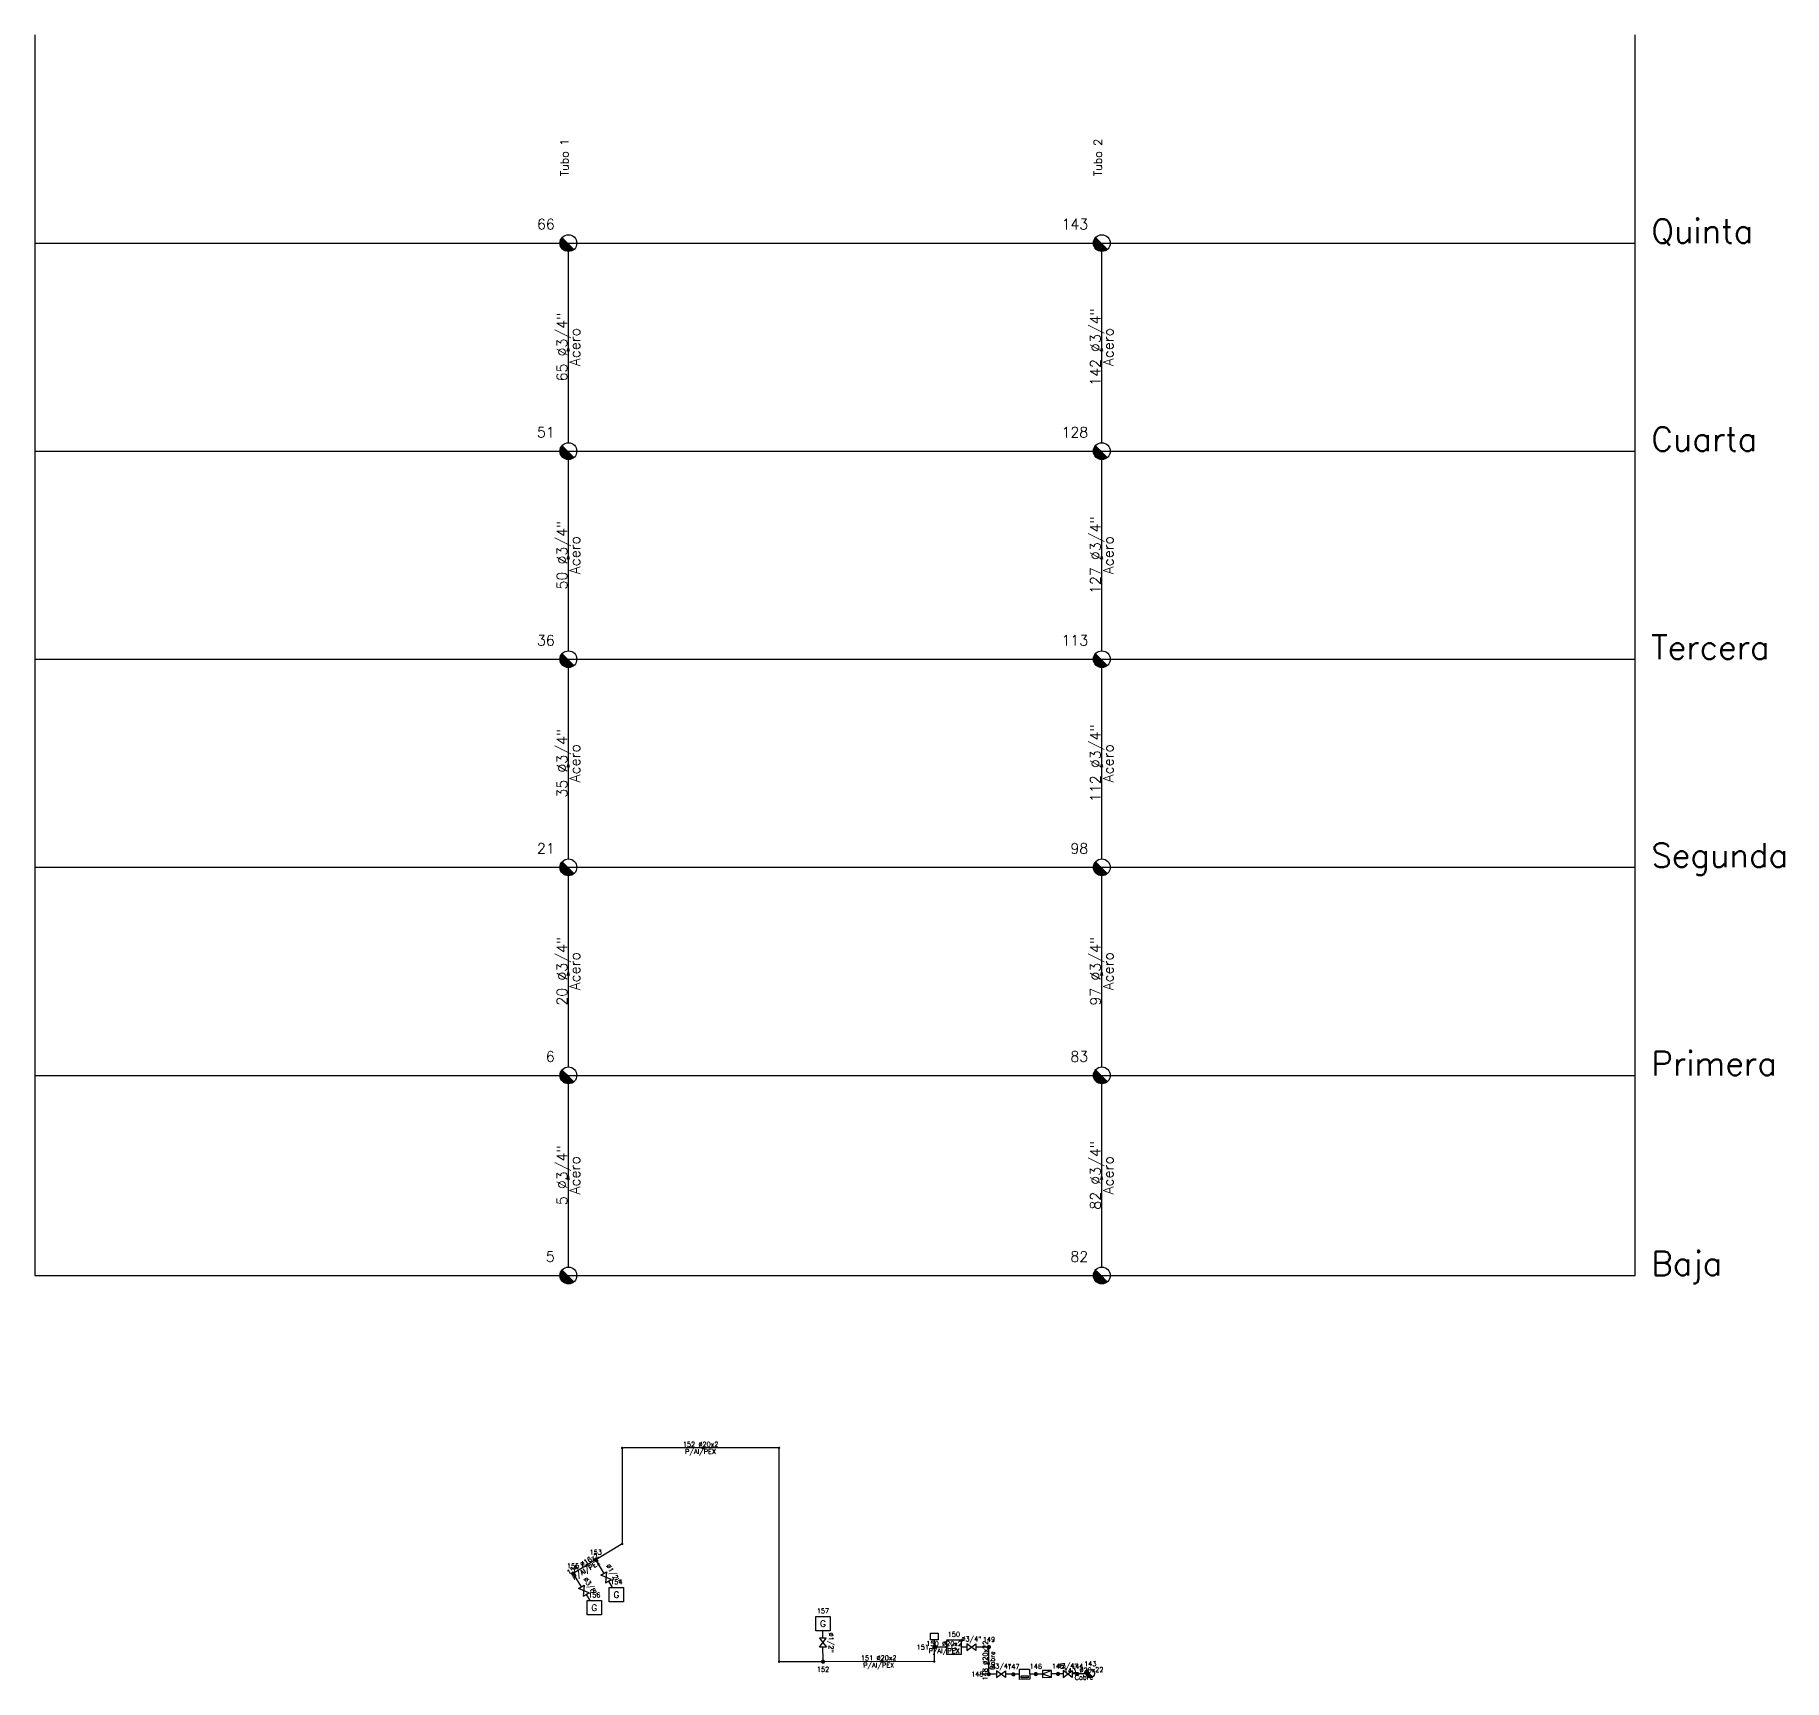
# Model space of a CAD drawing. Header units: metres. Extents: x -46.6 to 10.1, y -1.4 to 97.6.
# Drawn here: x -21.19 to 0.68, y 77.04 to 97.6 of the extents above; entities that cross this region are included whole.
import ezdxf
from ezdxf.enums import TextEntityAlignment as Align

# ---------------------------------------------------------------- set-up
doc = ezdxf.new("R2010")
doc.units = ezdxf.units.M
doc.header["$LTSCALE"] = 12.7
doc.layers.get('0').update_dxf_attribs({"linetype": 'CONTINUOUS'})
doc.layers.add('TEXTO_NUDOS', color=7, linetype='CONTINUOUS')
doc.layers.add('UNIFILAR', color=7, linetype='CONTINUOUS')
doc.layers.add('TEXTO_RAMAS', color=7, linetype='CONTINUOUS', lineweight=18)
doc.styles.add('ROMANS', font='Romans', dxfattribs={"height": 0.0635})

# ---------------------------------------------------------------- blocks, each defined once
blk = doc.blocks.new('CONEXION_PLANTAS_GAS')
at = {"color": 0, "linetype": 'Continuous'}
blk.add_circle((-0.004736, -0.005671), 1.5, dxfattribs=at)
for points in [[(-1.499779, 0.11617), (-1.504474, -0.033694), (0.363297, -1.459821), (0.216286, -1.489298)], [(-1.480147, 0.264817), (-1.499779, 0.11617), (0.506632, -1.415814), (0.363297, -1.459821)], [(-1.445772, 0.410761), (-1.480147, 0.264817), (0.644856, -1.357718), (0.506632, -1.415814)], [(-1.396999, 0.552544), (-1.445772, 0.410761), (0.77659, -1.286112), (0.644856, -1.357718)], [(-1.334315, 0.688749), (-1.396999, 0.552544), (0.900518, -1.201713), (0.77659, -1.286112)], [(-1.258346, 0.818016), (-1.334315, 0.688749), (1.0154, -1.105363), (0.900518, -1.201713)], [(-1.169852, 0.939054), (-1.258346, 0.818016), (1.047775, -1.074419), (1.0154, -1.105363)], [(-1.069716, 1.050651), (-1.169852, 0.939054), (-0.004736, -0.005671), (1.047775, -1.074419)], [(-1.504474, -0.033694), (-1.494184, -0.183278), (0.216286, -1.489298), (0.067066, -1.503952)], [(-1.494184, -0.183278), (-1.469012, -0.331087), (0.067066, -1.503952), (-0.082871, -1.503635)], [(-1.469012, -0.331087), (-1.429209, -0.475645), (-0.082871, -1.503635), (-0.232027, -1.488351)], [(-1.429209, -0.475645), (-1.375174, -0.615507), (-0.232027, -1.488351), (-0.378913, -1.458252)], [(-1.375174, -0.615507), (-1.307445, -0.749276), (-0.378913, -1.458252), (-0.52206, -1.41364)], [(-1.307445, -0.749276), (-1.226701, -0.875615), (-0.52206, -1.41364), (-0.660037, -1.35496)], [(-1.226701, -0.875615), (-1.133746, -0.993262), (-0.660037, -1.35496), (-0.791468, -1.282798)], [(-1.133746, -0.993262), (-1.029511, -1.101041), (-0.791468, -1.282798), (-0.915037, -1.197876)]]:
    blk.add_solid(points, dxfattribs=at)
blk = doc.blocks.new('NUDO_DERIVACION_GAS')
at = {"color": 0, "linetype": 'Continuous'}
for points in [[(-0.742494, 0.10584), (-0.749351, 0.031185), (-0.748721, -0.043781), (-0.749351, 0.031185)], [(-0.728219, 0.179437), (-0.742494, 0.10584), (-0.74061, -0.118309), (-0.748721, -0.043781)], [(-0.706667, 0.251241), (-0.728219, 0.179437), (-0.725099, -0.191656), (-0.74061, -0.118309)], [(-0.678054, 0.320535), (-0.706667, 0.251241), (-0.702343, -0.263087), (-0.725099, -0.191656)], [(-0.642667, 0.386626), (-0.678054, 0.320535), (-0.672569, -0.33189), (-0.702343, -0.263087)], [(-0.600858, 0.448854), (-0.642667, 0.386626), (-0.636075, -0.397377), (-0.672569, -0.33189)], [(-0.553045, 0.506597), (-0.600858, 0.448854), (-0.593226, -0.458893), (-0.636075, -0.397377)], [(-0.499707, 0.559279), (-0.553045, 0.506597), (-0.544449, -0.515825), (-0.593226, -0.458893)], [(-0.441376, 0.606372), (-0.499707, 0.559279), (-0.490233, -0.567602), (-0.544449, -0.515825)], [(-0.378635, 0.647407), (-0.441376, 0.606372), (-0.431118, -0.613708), (-0.490233, -0.567602)], [(-0.31211, 0.681973), (-0.378635, 0.647407), (-0.367696, -0.653682), (-0.431118, -0.613708)], [(-0.242467, 0.709725), (-0.31211, 0.681973), (-0.300599, -0.687124), (-0.367696, -0.653682)], [(-0.170402, 0.730386), (-0.242467, 0.709725), (-0.2305, -0.713702), (-0.300599, -0.687124)], [(-0.096633, 0.743749), (-0.170402, 0.730386), (-0.158097, -0.733148), (-0.2305, -0.713702)], [(-0.0219, 0.74968), (-0.096633, 0.743749), (-0.084114, -0.745268), (-0.158097, -0.733148)], [(0.053053, 0.748121), (-0.0219, 0.74968), (-0.009291, -0.749942), (-0.084114, -0.745268)], [(0.127475, 0.739087), (0.053053, 0.748121), (0.065624, -0.747123), (-0.009291, -0.749942)], [(0.200624, 0.722669), (0.127475, 0.739087), (0.139884, -0.736839), (0.065624, -0.747123)], [(0.271768, 0.699029), (0.200624, 0.722669), (0.212747, -0.719193), (0.139884, -0.736839)], [(0.340197, 0.668406), (0.271768, 0.699029), (0.283483, -0.694361), (0.212747, -0.719193)], [(0.405227, 0.631103), (0.340197, 0.668406), (0.351388, -0.662591), (0.283483, -0.694361)], [(0.466207, 0.587495), (0.405227, 0.631103), (0.415781, -0.624201), (0.351388, -0.662591)], [(0.52253, 0.538017), (0.466207, 0.587495), (0.47602, -0.579573), (0.415781, -0.624201)], [(0.573632, 0.483163), (0.52253, 0.538017), (0.531502, -0.529155), (0.47602, -0.579573)], [(0.619002, 0.423482), (0.573632, 0.483163), (0.581674, -0.47345), (0.531502, -0.529155)], [(0.658187, 0.359569), (0.619002, 0.423482), (0.626035, -0.413014), (0.581674, -0.47345)], [(0.690796, 0.292064), (0.658187, 0.359569), (0.66414, -0.348452), (0.626035, -0.413014)], [(0.716502, 0.22164), (0.690796, 0.292064), (0.695609, -0.280407), (0.66414, -0.348452)], [(0.73505, 0.149002), (0.716502, 0.22164), (0.720128, -0.209562), (0.695609, -0.280407)], [(0.746253, 0.074875), (0.73505, 0.149002), (0.737451, -0.136622), (0.720128, -0.209562)], [(0.75, 0), (0.746253, 0.074875), (0.747407, -0.062317), (0.737451, -0.136622)]]:
    blk.add_solid(points, dxfattribs=at)
blk = doc.blocks.new('APARATO_GAS')
at = {"color": 0, "linetype": 'Continuous'}
for p, q in [((-1.125, 1.125), (1.125, 1.125)), ((-1.125, -1.125), (-1.125, 1.125)), ((1.125, 1.125), (1.125, -1.125)), ((1.125, -1.125), (-1.125, -1.125))]:
    blk.add_line(p, q, dxfattribs=at)
at = {"color": 0, "linetype": 'Continuous', "style": 'ROMANS'}
blk.add_text('G', height=1, dxfattribs=at).set_placement((0, -0.5), align=Align.CENTER)
blk = doc.blocks.new('NUDO_PASO_GAS')
at = {"color": 0, "linetype": 'Continuous'}
for points in [[(-0.742494, 0.10584), (-0.749351, 0.031185), (-0.748721, -0.043781), (-0.749351, 0.031185)], [(-0.728219, 0.179437), (-0.742494, 0.10584), (-0.74061, -0.118309), (-0.748721, -0.043781)], [(-0.706667, 0.251241), (-0.728219, 0.179437), (-0.725099, -0.191656), (-0.74061, -0.118309)], [(-0.678054, 0.320535), (-0.706667, 0.251241), (-0.702343, -0.263087), (-0.725099, -0.191656)], [(-0.642667, 0.386626), (-0.678054, 0.320535), (-0.672569, -0.33189), (-0.702343, -0.263087)], [(-0.600858, 0.448854), (-0.642667, 0.386626), (-0.636075, -0.397377), (-0.672569, -0.33189)], [(-0.553045, 0.506597), (-0.600858, 0.448854), (-0.593226, -0.458893), (-0.636075, -0.397377)], [(-0.499707, 0.559279), (-0.553045, 0.506597), (-0.544449, -0.515825), (-0.593226, -0.458893)], [(-0.441376, 0.606372), (-0.499707, 0.559279), (-0.490233, -0.567602), (-0.544449, -0.515825)], [(-0.378635, 0.647407), (-0.441376, 0.606372), (-0.431118, -0.613708), (-0.490233, -0.567602)], [(-0.31211, 0.681973), (-0.378635, 0.647407), (-0.367696, -0.653682), (-0.431118, -0.613708)], [(-0.242467, 0.709725), (-0.31211, 0.681973), (-0.300599, -0.687124), (-0.367696, -0.653682)], [(-0.170402, 0.730386), (-0.242467, 0.709725), (-0.2305, -0.713702), (-0.300599, -0.687124)], [(-0.096633, 0.743749), (-0.170402, 0.730386), (-0.158097, -0.733148), (-0.2305, -0.713702)], [(-0.0219, 0.74968), (-0.096633, 0.743749), (-0.084114, -0.745268), (-0.158097, -0.733148)], [(0.053053, 0.748121), (-0.0219, 0.74968), (-0.009291, -0.749942), (-0.084114, -0.745268)], [(0.127475, 0.739087), (0.053053, 0.748121), (0.065624, -0.747123), (-0.009291, -0.749942)], [(0.200624, 0.722669), (0.127475, 0.739087), (0.139884, -0.736839), (0.065624, -0.747123)], [(0.271768, 0.699029), (0.200624, 0.722669), (0.212747, -0.719193), (0.139884, -0.736839)], [(0.340197, 0.668406), (0.271768, 0.699029), (0.283483, -0.694361), (0.212747, -0.719193)], [(0.405227, 0.631103), (0.340197, 0.668406), (0.351388, -0.662591), (0.283483, -0.694361)], [(0.466207, 0.587495), (0.405227, 0.631103), (0.415781, -0.624201), (0.351388, -0.662591)], [(0.52253, 0.538017), (0.466207, 0.587495), (0.47602, -0.579573), (0.415781, -0.624201)], [(0.573632, 0.483163), (0.52253, 0.538017), (0.531502, -0.529155), (0.47602, -0.579573)], [(0.619002, 0.423482), (0.573632, 0.483163), (0.581674, -0.47345), (0.531502, -0.529155)], [(0.658187, 0.359569), (0.619002, 0.423482), (0.626035, -0.413014), (0.581674, -0.47345)], [(0.690796, 0.292064), (0.658187, 0.359569), (0.66414, -0.348452), (0.626035, -0.413014)], [(0.716502, 0.22164), (0.690796, 0.292064), (0.695609, -0.280407), (0.66414, -0.348452)], [(0.73505, 0.149002), (0.716502, 0.22164), (0.720128, -0.209562), (0.695609, -0.280407)], [(0.746253, 0.074875), (0.73505, 0.149002), (0.737451, -0.136622), (0.720128, -0.209562)], [(0.75, 0), (0.746253, 0.074875), (0.747407, -0.062317), (0.737451, -0.136622)]]:
    blk.add_solid(points, dxfattribs=at)
blk = doc.blocks.new('TOMA_PRESION_GAS')
at = {"color": 0, "linetype": 'Continuous'}
for p, q in [((-0.046683, 0.093739), (-0.046683, 0.17616)), ((-0.046683, 0.17616), (0.046683, 0.17616)), ((0.046683, 0.093739), (-0.046683, 0.093739)), ((0, 0.093739), (0, 0.0262)), ((0.046683, 0.17616), (0.046683, 0.093739))]:
    blk.add_line(p, q, dxfattribs=at)
for points in [[(-0.025977, 0.003703), (-0.026217, 0.001091), (-0.026195, -0.001532), (-0.026217, 0.001091)], [(-0.025477, 0.006278), (-0.025977, 0.003703), (-0.025911, -0.004139), (-0.026195, -0.001532)], [(-0.024723, 0.00879), (-0.025477, 0.006278), (-0.025368, -0.006705), (-0.025911, -0.004139)], [(-0.023722, 0.011214), (-0.024723, 0.00879), (-0.024572, -0.009204), (-0.025368, -0.006705)], [(-0.022484, 0.013526), (-0.023722, 0.011214), (-0.02353, -0.011611), (-0.024572, -0.009204)], [(-0.021021, 0.015704), (-0.022484, 0.013526), (-0.022254, -0.013903), (-0.02353, -0.011611)], [(-0.019349, 0.017724), (-0.021021, 0.015704), (-0.020754, -0.016055), (-0.022254, -0.013903)], [(-0.017483, 0.019567), (-0.019349, 0.017724), (-0.019048, -0.018047), (-0.020754, -0.016055)], [(-0.015442, 0.021214), (-0.017483, 0.019567), (-0.017151, -0.019858), (-0.019048, -0.018047)], [(-0.013247, 0.02265), (-0.015442, 0.021214), (-0.015083, -0.021471), (-0.017151, -0.019858)], [(-0.010919, 0.023859), (-0.013247, 0.02265), (-0.012864, -0.02287), (-0.015083, -0.021471)], [(-0.008483, 0.02483), (-0.010919, 0.023859), (-0.010517, -0.02404), (-0.012864, -0.02287)], [(-0.005962, 0.025553), (-0.008483, 0.02483), (-0.008064, -0.024969), (-0.010517, -0.02404)], [(-0.003381, 0.026021), (-0.005962, 0.025553), (-0.005531, -0.02565), (-0.008064, -0.024969)], [(-0.000766, 0.026228), (-0.003381, 0.026021), (-0.002943, -0.026074), (-0.005531, -0.02565)], [(0.001856, 0.026174), (-0.000766, 0.026228), (-0.000325, -0.026237), (-0.002943, -0.026074)], [(0.00446, 0.025858), (0.001856, 0.026174), (0.002296, -0.026139), (-0.000325, -0.026237)], [(0.007019, 0.025283), (0.00446, 0.025858), (0.004894, -0.025779), (0.002296, -0.026139)], [(0.009508, 0.024456), (0.007019, 0.025283), (0.007443, -0.025162), (0.004894, -0.025779)], [(0.011902, 0.023385), (0.009508, 0.024456), (0.009918, -0.024293), (0.007443, -0.025162)], [(0.014177, 0.02208), (0.011902, 0.023385), (0.012294, -0.023181), (0.009918, -0.024293)], [(0.016311, 0.020554), (0.014177, 0.02208), (0.014546, -0.021838), (0.012294, -0.023181)], [(0.018281, 0.018823), (0.016311, 0.020554), (0.016654, -0.020277), (0.014546, -0.021838)], [(0.020069, 0.016904), (0.018281, 0.018823), (0.018595, -0.018513), (0.016654, -0.020277)], [(0.021656, 0.014816), (0.020069, 0.016904), (0.02035, -0.016564), (0.018595, -0.018513)], [(0.023027, 0.01258), (0.021656, 0.014816), (0.021902, -0.01445), (0.02035, -0.016564)], [(0.024168, 0.010218), (0.023027, 0.01258), (0.023235, -0.012191), (0.021902, -0.01445)], [(0.025067, 0.007754), (0.024168, 0.010218), (0.024336, -0.00981), (0.023235, -0.012191)], [(0.025716, 0.005213), (0.025067, 0.007754), (0.025194, -0.007332), (0.024336, -0.00981)], [(0.026108, 0.00262), (0.025716, 0.005213), (0.0258, -0.00478), (0.025194, -0.007332)], [(0.026239, 0), (0.026108, 0.00262), (0.026149, -0.00218), (0.0258, -0.00478)]]:
    blk.add_solid(points, dxfattribs=at)
blk = doc.blocks.new('LLAVE_PASO_GAS')
at = {"color": 0, "linetype": 'Continuous'}
for p, q in [((-1.5, 1.125), (1.5, -1.125)), ((1.5, 1.125), (-1.5, -1.125)), ((-1.5, -1.125), (-1.5, 1.125)), ((1.5, -1.125), (1.5, 1.125))]:
    blk.add_line(p, q, dxfattribs=at)
blk = doc.blocks.new('VALVULA_REG_PRESION_GAS')
at = {"color": 0, "linetype": 'Continuous'}
for p, q in [((-1.50002, 1.125), (1.49998, 0)), ((1.49998, 1.125), (-1.50002, 1.125)), ((-1.50002, 1.125), (-1.50002, -1.125)), ((-1.50002, -1.125), (1.49998, 0)), ((1.49998, -1.125), (1.49998, 1.125)), ((-1.50002, -1.125), (1.49998, -1.125))]:
    blk.add_line(p, q, dxfattribs=at)
blk = doc.blocks.new('CONTADOR_GAS')
at = {"color": 0, "linetype": 'Continuous'}
for p, q in [((-1.125, 1.125), (1.125, 1.125)), ((-1.125, -1.125), (-1.125, 1.125)), ((-0.775, 0.775), (0.775, 0.775)), ((-0.775, 0.367113), (-0.775, 0.775)), ((0.775, 0.367113), (-0.775, 0.367113)), ((0.775, 0.775), (0.775, 0.367113)), ((1.125, 1.125), (1.125, -1.125)), ((1.125, -1.125), (-1.125, -1.125))]:
    blk.add_line(p, q, dxfattribs=at)

msp = doc.modelspace()

# ---------------------------------------------------------------- linework, layer by layer
at = {"color": 7, "linetype": 'Continuous'}
for p, q in [((-21.19, 97.599), (-21.19, 94.998)), ((-1.183, 94.998), (-1.183, 97.599)), ((-21.19, 94.998), (-21.19, 92.397)), ((-21.19, 94.998), (-1.183, 94.998)), ((-1.183, 92.397), (-1.183, 94.998)), ((-21.19, 92.397), (-21.19, 89.796)), ((-21.19, 92.397), (-1.183, 92.397)), ((-1.183, 89.796), (-1.183, 92.397)), ((-21.19, 89.796), (-21.19, 87.195)), ((-21.19, 89.796), (-1.183, 89.796)), ((-1.183, 87.195), (-1.183, 89.796)), ((-21.19, 87.195), (-21.19, 84.594)), ((-21.19, 87.195), (-1.183, 87.195)), ((-1.183, 84.594), (-1.183, 87.195)), ((-21.19, 84.594), (-21.19, 82.093)), ((-21.19, 84.594), (-1.183, 84.594)), ((-1.183, 82.093), (-1.183, 84.594)), ((-21.19, 82.093), (-1.183, 82.093))]:
    msp.add_line(p, q, dxfattribs=at)
at = {"layer": 'UNIFILAR', "color": 30, "linetype": 'Continuous'}
for p, q in [((-14.521, 92.502), (-14.521, 94.893)), ((-7.852, 92.502), (-7.852, 94.893)), ((-14.535, 93.647), (-14.521, 93.697)), ((-14.507, 93.647), (-14.521, 93.697)), ((-7.866, 93.647), (-7.852, 93.697)), ((-7.838, 93.647), (-7.852, 93.697)), ((-14.521, 89.901), (-14.521, 92.292)), ((-7.852, 89.901), (-7.852, 92.292)), ((-14.535, 91.046), (-14.521, 91.096)), ((-14.507, 91.046), (-14.521, 91.096)), ((-7.866, 91.046), (-7.852, 91.096)), ((-7.838, 91.046), (-7.852, 91.096)), ((-14.521, 87.3), (-14.521, 89.691)), ((-7.852, 87.3), (-7.852, 89.691)), ((-14.535, 88.445), (-14.521, 88.495)), ((-14.507, 88.445), (-14.521, 88.495)), ((-7.866, 88.445), (-7.852, 88.495)), ((-7.838, 88.445), (-7.852, 88.495)), ((-14.521, 84.699), (-14.521, 87.09)), ((-7.852, 84.699), (-7.852, 87.09)), ((-14.535, 85.844), (-14.521, 85.895)), ((-14.507, 85.844), (-14.521, 85.895)), ((-7.866, 85.844), (-7.852, 85.895)), ((-7.838, 85.844), (-7.852, 85.895)), ((-14.521, 82.198), (-14.521, 84.489)), ((-7.852, 82.198), (-7.852, 84.489)), ((-14.535, 83.294), (-14.521, 83.344)), ((-14.507, 83.294), (-14.521, 83.344)), ((-7.866, 83.294), (-7.852, 83.344)), ((-7.838, 83.294), (-7.852, 83.344)), ((-13.849, 79.922), (-13.849, 78.752)), ((-11.903, 79.937), (-13.834, 79.937)), ((-12.819, 79.951), (-12.869, 79.937)), ((-12.819, 79.923), (-12.869, 79.937)), ((-11.888, 77.28), (-11.888, 79.922)), ((-13.862, 78.729), (-14.158, 78.551)), ((-14.202, 78.524), (-14.44, 78.379)), ((-14.167, 78.515), (-14.079, 78.368)), ((-14.448, 78.343), (-14.36, 78.2)), ((-14.286, 78.489), (-14.321, 78.451)), ((-14.271, 78.465), (-14.321, 78.451)), ((-14.301, 78.105), (-14.254, 78.029)), ((-14.022, 78.271), (-13.975, 78.192)), ((-11.339, 77.559), (-11.339, 77.65)), ((-11.338, 77.291), (-11.339, 77.446)), ((-9.947, 77.42), (-9.947, 77.283)), ((-9.792, 77.446), (-9.921, 77.446)), ((-9.774, 77.46), (-9.824, 77.446)), ((-9.774, 77.432), (-9.824, 77.446)), ((-9.539, 77.447), (-9.612, 77.447)), ((-9.29, 77.447), (-9.426, 77.447)), ((-9.266, 77.135), (-9.264, 77.421)), ((-11.364, 77.265), (-11.873, 77.265)), ((-9.962, 77.268), (-11.312, 77.265)), ((-10.592, 77.281), (-10.642, 77.267)), ((-10.592, 77.253), (-10.642, 77.267)), ((-9.279, 77.228), (-9.265, 77.278)), ((-9.251, 77.228), (-9.265, 77.278)), ((-9.168, 77.108), (-9.239, 77.108)), ((-8.984, 77.107), (-9.056, 77.107)), ((-8.882, 77.107), (-8.932, 77.107)), ((-8.704, 77.109), (-8.754, 77.109)), ((-8.595, 77.11), (-8.652, 77.11)), ((-8.427, 77.112), (-8.483, 77.111)), ((-8.337, 77.112), (-8.374, 77.112)), ((-8.187, 77.111), (-8.224, 77.111)), ((-8.049, 77.115), (-8.135, 77.112)), ((-8.029, 77.129), (-8.079, 77.114)), ((-8.028, 77.101), (-8.079, 77.114))]:
    msp.add_line(p, q, dxfattribs=at)

# ---------------------------------------------------------------- block references
at = {"layer": 'UNIFILAR', "color": 30, "linetype": 'Continuous', "zscale": 1.00036631778}
for name, p, xscale, yscale in [('CONEXION_PLANTAS_GAS', (-14.521, 94.998), 0.0700256422446, 0.0700256422446), ('CONEXION_PLANTAS_GAS', (-7.852, 94.998), 0.0700256422446, 0.0700256422446), ('CONEXION_PLANTAS_GAS', (-14.521, 92.397), 0.0700256422446, 0.0700256422446), ('CONEXION_PLANTAS_GAS', (-7.852, 92.397), 0.0700256422446, 0.0700256422446), ('CONEXION_PLANTAS_GAS', (-14.521, 89.796), 0.0700256422446, 0.0700256422446), ('CONEXION_PLANTAS_GAS', (-7.852, 89.796), 0.0700256422446, 0.0700256422446), ('CONEXION_PLANTAS_GAS', (-14.521, 87.195), 0.0700256422446, 0.0700256422446), ('CONEXION_PLANTAS_GAS', (-7.852, 87.195), 0.0700256422446, 0.0700256422446), ('CONEXION_PLANTAS_GAS', (-14.521, 84.594), 0.0700256422446, 0.0700256422446), ('CONEXION_PLANTAS_GAS', (-7.852, 84.594), 0.0700256422446, 0.0700256422446), ('CONEXION_PLANTAS_GAS', (-14.521, 82.093), 0.0700256422446, 0.0700256422446), ('CONEXION_PLANTAS_GAS', (-7.852, 82.093), 0.0700256422446, 0.0700256422446), ('NUDO_PASO_GAS', (-13.849, 79.937), 0.0200073263556, 0.0200073263556), ('NUDO_PASO_GAS', (-11.888, 79.937), 0.0200073263556, 0.0200073263556), ('NUDO_PASO_GAS', (-13.849, 78.737), 0.0200073263556, 0.0200073263556), ('NUDO_DERIVACION_GAS', (-14.18, 78.537), 0.0350128211223, 0.0350128211223), ('NUDO_DERIVACION_GAS', (-14.462, 78.366), 0.0350128211223, 0.0350128211223), ('APARATO_GAS', (-13.921, 78.102), 0.08002930542240001, 0.08002930542240001), ('APARATO_GAS', (-14.198, 77.939), 0.08002930542240001, 0.08002930542240001), ('APARATO_GAS', (-11.339, 77.74), 0.08002930542240001, 0.08002930542240001), ('TOMA_PRESION_GAS', (-9.947, 77.446), 1.00036631778, 1.00036631778), ('APARATO_GAS', (-9.702, 77.446), 0.08002930542240001, 0.08002930542240001), ('NUDO_DERIVACION_GAS', (-9.264, 77.447), 0.0350128211223, 0.0350128211223), ('NUDO_PASO_GAS', (-11.888, 77.265), 0.0200073263556, 0.0200073263556), ('NUDO_DERIVACION_GAS', (-11.338, 77.265), 0.0350128211223, 0.0350128211223), ('NUDO_PASO_GAS', (-9.947, 77.268), 0.0200073263556, 0.0200073263556), ('NUDO_DERIVACION_GAS', (-9.266, 77.109), 0.0350128211223, 0.0350128211223), ('NUDO_DERIVACION_GAS', (-8.958, 77.106), 0.0350128211223, 0.0350128211223), ('NUDO_DERIVACION_GAS', (-8.678, 77.11), 0.0350128211223, 0.0350128211223), ('NUDO_DERIVACION_GAS', (-8.4, 77.112), 0.0350128211223, 0.0350128211223), ('NUDO_DERIVACION_GAS', (-8.161, 77.111), 0.0350128211223, 0.0350128211223), ('CONEXION_PLANTAS_GAS', (-7.997, 77.116), 0.0350128211223, 0.0350128211223)]:
    msp.add_blockref(name, p, dxfattribs=dict(at, xscale=xscale, yscale=yscale))
for name, p, xscale, yscale, rotation in [('LLAVE_PASO_GAS', (-14.051, 78.319), 0.03751373691675, 0.03751373691675, 300.730759), ('LLAVE_PASO_GAS', (-14.33, 78.152), 0.03751373691675, 0.03751373691675, 301.743256), ('LLAVE_PASO_GAS', (-11.339, 77.503), 0.03751373691675, 0.03751373691675, 90.16578799999998), ('LLAVE_PASO_GAS', (-9.483, 77.447), 0.03751373691675, 0.03751373691675, 180.088708), ('LLAVE_PASO_GAS', (-9.112, 77.108), 0.03751373691675, 0.03751373691675, 179.567205), ('CONTADOR_GAS', (-8.818, 77.108), 0.05652069695457002, 0.05652069695457002, 180.674776), ('VALVULA_REG_PRESION_GAS', (-8.539, 77.111), 0.03751373691675, 0.03751373691675, 180.45019), ('LLAVE_PASO_GAS', (-8.281, 77.111), 0.03751373691674999, 0.03751373691674999, 179.811089)]:
    msp.add_blockref(name, p, dxfattribs=dict(at, xscale=xscale, yscale=yscale, rotation=rotation))

# ---------------------------------------------------------------- texts
at = {"color": 7, "linetype": 'Continuous', "style": 'ROMANS'}
for s, p in [('Tubo 1', (-14.521, 95.833)), ('Tubo 2', (-7.852, 95.833))]:
    msp.add_text(s, height=0.1, rotation=90, dxfattribs=at).set_placement(p)
for s, p in [('Quinta', (-0.983, 94.998)), ('Cuarta', (-0.983, 92.397)), ('Tercera', (-0.983, 89.796)), ('Segunda', (-0.983, 87.195)), ('Primera', (-0.983, 84.594)), ('Baja', (-0.983, 82.093))]:
    msp.add_text(s, height=0.3001, dxfattribs=at).set_placement(p)
at = {"layer": 'TEXTO_NUDOS', "color": 30, "linetype": 'Continuous', "style": 'ROMANS'}
for s, p in [('66', (-14.692, 95.169)), ('143', (-8.023, 95.169)), ('51', (-14.692, 92.568)), ('128', (-8.023, 92.568)), ('36', (-14.692, 89.967)), ('113', (-8.023, 89.967)), ('21', (-14.692, 87.366)), ('98', (-8.023, 87.366)), ('6', (-14.692, 84.765)), ('83', (-8.023, 84.765)), ('5', (-14.692, 82.264)), ('82', (-8.023, 82.264))]:
    msp.add_text(s, height=0.13, dxfattribs=at).set_placement(p, align=Align.RIGHT)
for s, p in [('153', (-14.18, 78.603)), ('155', (-14.462, 78.432)), ('154', (-13.921, 78.232)), ('156', (-14.198, 78.069)), ('157', (-11.339, 77.87)), ('150', (-9.702, 77.576)), ('149', (-9.264, 77.513)), ('147', (-8.958, 77.173)), ('146', (-8.678, 77.176)), ('145', (-8.4, 77.178)), ('144', (-8.161, 77.177)), ('143', (-7.997, 77.209))]:
    msp.add_text(s, height=0.06, dxfattribs=at).set_placement(p, align=Align.CENTER)
for s, p in [('151', (-10.013, 77.446)), ('148', (-9.332, 77.109))]:
    msp.add_text(s, height=0.06, dxfattribs=at).set_placement(p, align=Align.MIDDLE_RIGHT)
msp.add_text('152', height=0.06, dxfattribs=at).set_placement((-11.338, 77.199), align=Align.TOP_CENTER)
at = {"layer": 'TEXTO_RAMAS', "color": 30, "linetype": 'Continuous', "style": 'ROMANS'}
for s, height, rotation, p in [('65 Ø3/4"', 0.13, 90, (-14.536, 93.697)), ('142 Ø3/4"', 0.13, 90, (-7.867, 93.697)), ('50 Ø3/4"', 0.13, 90, (-14.536, 91.096)), ('127 Ø3/4"', 0.13, 90, (-7.867, 91.096)), ('35 Ø3/4"', 0.13, 90, (-14.536, 88.495)), ('112 Ø3/4"', 0.13, 90, (-7.867, 88.495)), ('20 Ø3/4"', 0.13, 90, (-14.536, 85.895)), ('97 Ø3/4"', 0.13, 90, (-7.867, 85.895)), ('82 Ø3/4"', 0.13, 90, (-7.867, 83.344)), ('5 Ø3/4"', 0.13, 90, (-14.536, 83.344)), ('154 Ø16x2', 0.06, 31.2839, (-14.329, 78.464)), ('Ø3/8"', 0.06, 301.7433, (-14.27, 78.19)), ('Ø1/2"', 0.06, 300.7308, (-13.989, 78.356)), ('Ø1/2"', 0.06, 270.1658, (-11.267, 77.503)), ('Ø3/4"', 0.06, 0.0887, (-9.483, 77.518)), ('148 Ø20x22', 0.06, 89.6435, (-9.28, 77.278)), ('151 Ø20x2', 0.06, 0.1375, (-10.642, 77.282)), ('Ø3/4"', 0.06, 359.5672, (-9.111, 77.179)), ('Ø3/4"', 0.06, 359.8111, (-8.28, 77.183)), ('143 Ø20x22', 0.06, 1.8328, (-8.079, 77.129))]:
    msp.add_text(s, height=height, rotation=rotation, dxfattribs=at).set_placement(p, align=Align.CENTER)
for s, height, rotation, p in [('Acero', 0.13, 90, (-14.506, 93.697)), ('Acero', 0.13, 90, (-7.837, 93.697)), ('Acero', 0.13, 90, (-14.506, 91.096)), ('Acero', 0.13, 90, (-7.837, 91.096)), ('Acero', 0.13, 90, (-14.506, 88.495)), ('Acero', 0.13, 90, (-7.837, 88.495)), ('Acero', 0.13, 90, (-14.506, 85.895)), ('Acero', 0.13, 90, (-7.837, 85.895)), ('Acero', 0.13, 90, (-14.506, 83.344)), ('Acero', 0.13, 90, (-7.837, 83.344)), ('P/Al/PEX', 0.06, 31.2839, (-14.313, 78.439)), ('P/Al/PEX', 0.06, 0.1375, (-10.642, 77.252)), ('Cobre', 0.06, 89.6435, (-9.25, 77.278)), ('Cobre', 0.06, 1.8328, (-8.078, 77.099))]:
    msp.add_text(s, height=height, rotation=rotation, dxfattribs=at).set_placement(p, align=Align.TOP_CENTER)
for s, p in [('152 Ø20x2', (-12.869, 79.952)), ('150 Ø20x2', (-9.824, 77.461))]:
    msp.add_text(s, height=0.06, dxfattribs=at).set_placement(p, align=Align.CENTER)
for p in [(-12.869, 79.922), (-9.824, 77.431)]:
    msp.add_text('P/Al/PEX', height=0.06, dxfattribs=at).set_placement(p, align=Align.TOP_CENTER)

doc.saveas('drawing.dxf')
